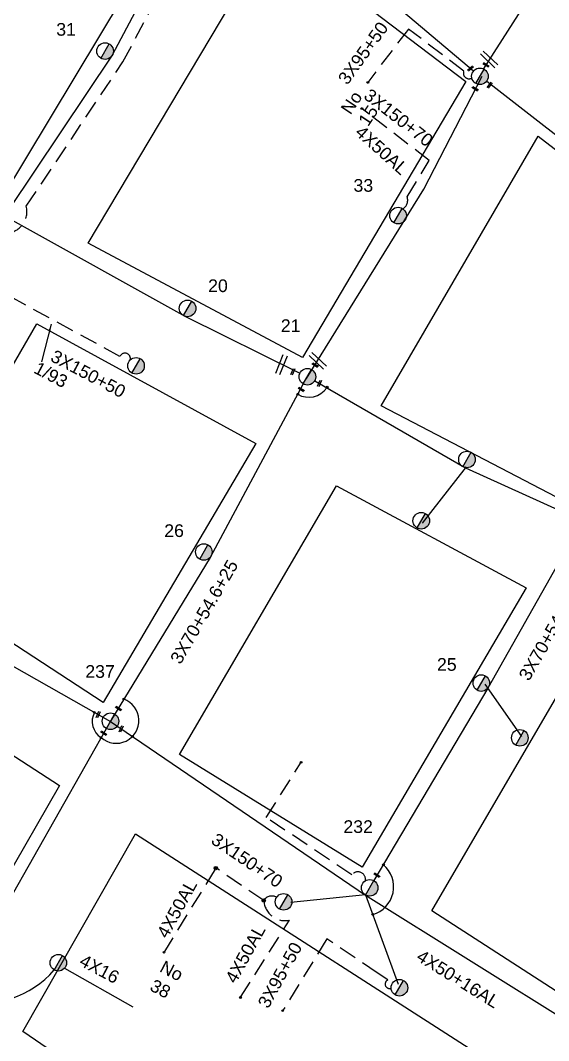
# Model space of a CAD drawing. Header units: millimetres. Extents: x 1421 to 13344, y 800 to 1949.
# Drawn here: x 11114 to 11189, y 1184.3 to 1329.3 of the extents above; entities that cross this region are included whole.
import ezdxf

# ---------------------------------------------------------------- set-up
doc = ezdxf.new("R2010")
doc.units = ezdxf.units.MM
doc.linetypes.add('DASHED', pattern=[19.05, 12.7, -6.35])
for name, color, linetype in [('Άγνωστα', 7, 'Continuous'), ('Γυμνά εναέρια ΧΤ και ΦΟΠ (3Φ)   4x50+16AL', 7, 'Continuous'), ('Εναέρια παροχή ΧΤ 4x16', 7, 'SYN_LINE'), ('Επιγραφές - Σχήματα', 7, 'Continuous'), ('Καλωδια ΧΤ  3X95+50', 7, 'Continuous'), ('Καλώδια ΧΤ   3x150+70AL', 7, 'DASHED'), ('Καλώδια ΧΤ   3x150AL+50CU', 7, 'DASHED'), ('Μηχανική τομή', 7, 'Continuous'), ('Στύλος ΦΜ', 7, 'Continuous'), ('Στύλος ΦΜ @ 1', 7, 'Continuous'), ('Συνδέσεις', 7, 'Continuous'), ('Συνεστραμμένα ΧΤ   3x70+54.6+25 AL', 7, 'SYN_LINE'), ('Τομή', 7, 'Continuous'), ('Υπόβαθρο ΔΕΗ', 7, 'Continuous'), ('Υπόγεια καλώδια Παροχών ΧΤ   4x50AL', 7, 'DASHED')]:
    doc.layers.add(name, color=color, linetype=linetype)
doc.styles.get("Standard").update_dxf_attribs({"font": 'ARIAL.TTF'})
doc.linetypes.add('SYN_LINE', pattern='A,0.5,-0.0001,["/\\/\\/\\/",Standard,S=0.1,R=0,X=0,Y=-0.05],-0.25', length=0.7501)
doc.dimstyles.new('ISO-25', dxfattribs={"dimtxt": 2.5, "dimasz": 2.5, "dimexe": 1.25, "dimexo": 0.625, "dimtad": 1, "dimtxsty": 'Standard', "dimcen": 2.5, "dimadec": 0, "dimazin": 0, "dimtfac": 1, "dimtmove": 0, "dimatfit": 3, "dimfxl": 1, "dimarcsym": 0})

# ---------------------------------------------------------------- blocks, each defined once
blk = doc.blocks.new('ΥΠΑΡΧΩΝ ΤΣΙΜΕΝΤΕΝΙΟΣ ΣΤΥΛΟΣ')
at = {"layer": 'Στύλος ΦΜ'}
blk.add_hatch(color=7, dxfattribs=at).paths.add_polyline_path([(-1.29, -2.28, 0.574793), (2.62, 0, 0.268822), (1.3, 2.27)])
at = {"layer": 'Στύλος ΦΜ', "color": 7}
blk.add_line((-1.29, -2.28), (1.3, 2.27), dxfattribs=at)
blk.add_circle((0, 0), 2.62, dxfattribs=at)
at = {"layer": 'Στύλος ΦΜ', "flags": 4}
for tag, p in [('ΑΡΙΘΜΟΣ', (-4.68, 8.05)), ('ΤΥΠΟΣ', (-4.91, 3.03))]:
    blk.add_attdef(tag, p, '', height=4, dxfattribs=at)
blk = doc.blocks.new('ΤΟΜΗ')
at = {"layer": 'Τομή', "ltscale": 40}
for p, q in [((-5.68, 0), (5.68, 0)), ((5.68, -2.33), (-5.68, -2.33))]:
    blk.add_line(p, q, dxfattribs=at)
blk = doc.blocks.new('ΜΗΧΑΝΙΚΗ ΤΟΜΗ')
at = {"layer": 'Μηχανική τομή', "ltscale": 40}
for p, q in [((-1.89, 0.78), (1.89, 0.78)), ((1.89, 0), (-1.89, 0))]:
    blk.add_line(p, q, dxfattribs=at)
blk = doc.blocks.new('_ΣΥΝΔΕΣΗ')
at = {"layer": 'Συνδέσεις', "linetype": 'SYN_LINE', "ltscale": 40}
blk.add_hatch(color=256, dxfattribs=at).paths.add_polyline_path([(0.5, -0.01, 1), (-0.5, -0.01, 1)])
at = {"layer": 'Συνδέσεις'}
blk.add_circle((0, -0.01), 0.5, dxfattribs=at)

msp = doc.modelspace()

# ---------------------------------------------------------------- linework, layer by layer
at = {"color": 85, "linetype": 'DASHED', "ltscale": 0.2}
msp.add_lwpolyline([(11169.07883, 1328.09449), (11163.31462, 1320.51733)], dxfattribs=at)
at = {"layer": 'Άγνωστα', "color": 5, "linetype": 'SYN_LINE', "ltscale": 20}
msp.add_lwpolyline([(11177.30587, 1265.89987), (11171.02696, 1257.89262)], dxfattribs=at)
at = {"layer": 'Άγνωστα', "color": 6}
msp.add_lwpolyline([(11185.2158, 1227.5608), (11179.98657, 1234.98705)], dxfattribs=at)
at = {"layer": 'Άγνωστα', "color": 6, "linetype": 'DASHED', "ltscale": 0.2}
msp.add_lwpolyline([(11162.97676, 1207.06583, 0.774691591), (11161.04076, 1207.90914), (11161.04076, 1207.90914), (11161.04076, 1207.90914), (11148.89647, 1216.03683), (11153.83518, 1223.89219)], format="xyb", dxfattribs=at)
at = {"layer": 'Γυμνά εναέρια ΧΤ και ΦΟΠ (3Φ)   4x50+16AL', "color": 5, "linetype": 'Continuous', "ltscale": 0.2}
msp.add_lwpolyline([(11085.39096, 1255.35992), (11109.22366, 1239.65835), (11126.75845, 1229.70078), (11162.99978, 1205.03029), (11193.02567, 1186.25746)], dxfattribs=at)
at = {"layer": 'Εναέρια παροχή ΧΤ 4x16', "color": 5, "linetype": 'SYN_LINE', "ltscale": 8}
msp.add_lwpolyline([(11120.23832, 1194.61535), (11129.91909, 1189.14194)], dxfattribs=at)
at = {"layer": 'Καλωδια ΧΤ  3X95+50', "color": 6, "linetype": 'DASHED', "ltscale": 0.2}
msp.add_lwpolyline([(11166.62716, 1191.77925, -0.98030349), (11166.1704, 1192.95922), (11166.1704, 1192.95922), (11164.6686, 1193.96843), (11157.51455, 1198.79627), (11151.1996, 1188.55539)], format="xyb", dxfattribs=at)
at = {"layer": 'Καλώδια ΧΤ   3x150+70AL', "color": 85, "linetype": 'DASHED', "ltscale": 0.2}
msp.add_lwpolyline([(11178.09129, 1321.13809, -0.702608045), (11176.9385, 1322.11536), (11169.07883, 1328.09449)], format="xyb", dxfattribs=at)
at = {"layer": 'Καλώδια ΧΤ   3x150+70AL', "color": 6, "linetype": 'DASHED', "ltscale": 0.2}
msp.add_lwpolyline([(11150.37239, 1204.70026, 0.405886204), (11148.54046, 1204.25351), (11141.7424, 1208.8821), (11141.73276, 1208.86643)], format="xyb", dxfattribs=at)
at = {"layer": 'Καλώδια ΧΤ   3x150AL+50CU', "color": 6, "linetype": 'DASHED', "ltscale": 0.2}
msp.add_lwpolyline([(11129.57697, 1281.07721, 0.912553464), (11128.11347, 1281.57307), (11108.23996, 1292.39046), (11111.85997, 1299.10398, 0.491389338), (11114.80062, 1302.90547), (11128.54338, 1323.43592), (11140.92718, 1346.82505, -0.557799863), (11138.73244, 1351.19503), (11107.96558, 1373.23132)], format="xyb", dxfattribs=at)
at = {"layer": 'Συνεστραμμένα ΧΤ   3x70+54.6+25 AL', "color": 151, "linetype": 'SYN_LINE', "ltscale": 20}
msp.add_lwpolyline([(11127.02761, 1428.77475), (11172.1515, 1401.00686), (11212.42073, 1375.60175), (11198.07079, 1351.16651), (11179.69235, 1322.41562)], dxfattribs=at)
at = {"layer": 'Συνεστραμμένα ΧΤ   3x70+54.6+25 AL', "color": 62, "linetype": 'SYN_LINE', "ltscale": 20}
for points in [[(11171.5682, 1399.98368), (11157.3482, 1375.01599), (11141.20543, 1351.17335), (11127.02356, 1324.3882), (11112.35085, 1302.46851)], [(11141.55004, 1349.58385), (11161.76926, 1336.15672), (11178.3451, 1322.1384)]]:
    msp.add_lwpolyline(points, dxfattribs=at)
at = {"layer": 'Συνεστραμμένα ΧΤ   3x70+54.6+25 AL', "color": 85, "ltscale": 20}
for points in [[(11154.6163, 1278.42516), (11171.2652, 1305.34499), (11179.54268, 1321.40026)], [(11180.20138, 1320.69134), (11214.69154, 1293.86638), (11232.83956, 1281.55483), (11242.2999, 1272.75454)]]:
    msp.add_lwpolyline(points, dxfattribs=at)
at = {"layer": 'Συνεστραμμένα ΧΤ   3x70+54.6+25 AL', "color": 27, "linetype": 'SYN_LINE', "ltscale": 20}
msp.add_lwpolyline([(11112.82095, 1300.9244), (11137.42062, 1287.26047), (11153.67988, 1279.20786)], dxfattribs=at)
at = {"layer": 'Συνεστραμμένα ΧΤ   3x70+54.6+25 AL', "color": 6, "linetype": 'SYN_LINE', "ltscale": 20}
msp.add_lwpolyline([(11214.10824, 1292.8432), (11194.38766, 1259.24072), (11180.3743, 1234.43641), (11164.16637, 1207.07665)], dxfattribs=at)
at = {"layer": 'Συνεστραμμένα ΧΤ   3x70+54.6+25 AL', "color": 5, "linetype": 'SYN_LINE', "ltscale": 20}
for points in [[(11154.15426, 1277.66068), (11140.91124, 1253.00251), (11126.77191, 1229.72449), (11104.83486, 1191.09447)], [(11155.77033, 1278.12314), (11177.19668, 1265.76062), (11193.80436, 1258.21754), (11225.62574, 1241.15119)]]:
    msp.add_lwpolyline(points, dxfattribs=at)
at = {"layer": 'Συνεστραμμένα ΧΤ   3x70+54.6+25 AL', "color": 6, "linetype": 'SYN_LINE', "ltscale": 8}
msp.add_lwpolyline([(11162.98301, 1205.0417), (11152.38548, 1203.96241)], dxfattribs=at)
at = {"layer": 'Συνεστραμμένα ΧΤ   3x70+54.6+25 AL', "color": 6, "linetype": 'SYN_LINE', "ltscale": 15}
msp.add_lwpolyline([(11162.98301, 1205.0417), (11167.6449, 1192.35915)], dxfattribs=at)
at = {"layer": 'Συνεστραμμένα ΧΤ   3x70+54.6+25 AL', "color": 5, "linetype": 'SYN_LINE', "ltscale": 15}
msp.add_arc((11108.61906, 1203.07746), 13.3771, 256.1947578, 319.4198115, dxfattribs=at)
at = {"layer": 'Υπόβαθρο ΔΕΗ'}
for points in [[(11079.18761, 1321.29144), (11108.58742, 1371.74558), (11138.95065, 1349.99837), (11111.31991, 1304.04267), (11079.18761, 1321.29144)], [(11123.58448, 1297.6656), (11149.72225, 1341.58371), (11177.26302, 1320.63249), (11154.05595, 1281.4204), (11123.58448, 1297.6656)], [(11165.22602, 1274.55701), (11187.53463, 1312.86396), (11212.53763, 1293.58015), (11192.37531, 1260.36858), (11165.22602, 1274.55701)], [(11096.29041, 1251.62599), (11116.30788, 1286.21794), (11147.41504, 1269.21142), (11125.70572, 1232.39106), (11096.29041, 1251.62599)], [(11136.55472, 1224.98174), (11158.85675, 1263.18675), (11185.81788, 1248.68687), (11162.53519, 1208.9802), (11136.55472, 1224.98174)], [(11172.41948, 1202.77219), (11195.78927, 1242.91927), (11218.29869, 1230.76431), (11193.80829, 1188.93079), (11172.41948, 1202.77219)], [(11072.76103, 1212.6203), (11089.14175, 1240.31984), (11119.51697, 1220.60649), (11103.28532, 1192.35417), (11072.76103, 1212.6203)], [(11114.29407, 1185.62737), (11130.32309, 1213.71336), (11187.39008, 1177.04613), (11173.4607, 1151.01157), (11165.83292, 1150.32844), (11114.29407, 1185.62737)]]:
    msp.add_lwpolyline(points, dxfattribs=at)
for centre, radius, start, end in [((11154.93831, 1278.88798), 3.11684, 239.7380183, 325.4768394), ((11127.57898, 1229.81469), 3.22025, 228.6317688, 70.2423332), ((11126.85139, 1229.68589), 2.68282, 151.1124655, 238.5254657), ((11162.89109, 1206.18359), 4.09253, 285.8708441, 50.3316695)]:
    msp.add_arc(centre, radius, start, end, dxfattribs=at)
at = {"layer": 'Υπόγεια καλώδια Παροχών ΧΤ   4x50AL', "color": 85, "ltscale": 0.2}
msp.add_lwpolyline([(11168.11728, 1302.46216, 0.407667867), (11168.8991, 1304.24415), (11172.03933, 1309.41073), (11162.47325, 1316.78692)], format="xyb", dxfattribs=at)
at = {"layer": 'Υπόγεια καλώδια Παροχών ΧΤ   4x50AL', "color": 6, "ltscale": 0.2}
msp.add_lwpolyline([(11141.62638, 1208.69365), (11134.4322, 1197.0083)], dxfattribs=at)
msp.add_lwpolyline([(11145.2197, 1190.49198), (11152.1999, 1201.45611), (11152.1999, 1201.45611), (11152.1999, 1201.45611), (11152.1999, 1201.45611, -0.461711588), (11148.54046, 1204.25351)], format="xyb", dxfattribs=at)

# ---------------------------------------------------------------- block references
at = {"layer": 'Μηχανική τομή'}
for p, xscale, yscale, zscale, rotation in [((11177.97479, 1322.416), 0.249999999999919, 0.249999999999919, 0.249999999999919, 41.73814602004245), ((11180.06523, 1322.92079), 0.25, 0.25, 0.25, 327.7252172787099), ((11178.51496, 1319.52167), 0.25, 0.25, 0.25, 327.7252172787099), ((11180.692, 1320.06415), 0.2499999999999191, 0.2499999999999191, 0.2499999999999191, 52.21542005098604), ((11155.78846, 1280.25858), 0.25, 0.25, 0.25, 327.7252172787099), ((11152.75576, 1279.34713), 0.249999999999919, 0.249999999999919, 0.249999999999919, 68.45138536945211), ((11156.54422, 1277.69632), 0.249999999999919, 0.249999999999919, 0.249999999999919, 68.45138536945211), ((11153.80104, 1276.79254), 0.25, 0.25, 0.25, 327.7252172787099), ((11125.10571, 1230.63932), 0.249999999999919, 0.249999999999919, 0.249999999999919, 68.45138536945211), ((11127.85322, 1231.45203), 0.25, 0.25, 0.25, 327.7252172787099), ((11125.76286, 1227.94761), 0.25, 0.25, 0.25, 327.7252172787099), ((11128.37319, 1228.60158), 0.249999999999919, 0.249999999999919, 0.249999999999919, 68.45138536945211), ((11164.55502, 1207.77449), 0.249999999999919, 0.249999999999919, 0.249999999999919, 326.3216353276003)]:
    msp.add_blockref('ΜΗΧΑΝΙΚΗ ΤΟΜΗ', p, dxfattribs=dict(at, xscale=xscale, yscale=yscale, zscale=zscale, rotation=rotation))
at = {"layer": 'Στύλος ΦΜ @ 1', "ltscale": 40}
ref = msp.add_blockref('ΥΠΑΡΧΩΝ ΤΣΙΜΕΝΤΕΝΙΟΣ ΣΤΥΛΟΣ', (11125.99272, 1324.95787), dxfattribs=dict(at, xscale=0.4499999999998181, yscale=0.4499999999998181, zscale=0.4499999999998181))
ref.add_attrib('ΤΥΠΟΣ', '31', (11119.06192, 1327.15044), dxfattribs={"layer": 'Στύλος ΦΜ', "height": 1.8, "flags": 4})
at = {"layer": 'Στύλος ΦΜ @ 1', "ltscale": 40, "xscale": 0.4499999999998181, "yscale": 0.4499999999998181, "zscale": 0.4499999999998181}
for p in [(11179.24439, 1321.37786), (11130.39477, 1280.22966), (11177.40126, 1266.92049), (11170.91392, 1258.21883), (11184.91348, 1227.36434), (11151.35897, 1204.05699), (11119.35996, 1195.39997), (11167.8029, 1191.84837)]:
    msp.add_blockref('ΥΠΑΡΧΩΝ ΤΣΙΜΕΝΤΕΝΙΟΣ ΣΤΥΛΟΣ', p, dxfattribs=at)
at = {"layer": 'Στύλος ΦΜ @ 1', "ltscale": 40}
ref = msp.add_blockref('ΥΠΑΡΧΩΝ ΤΣΙΜΕΝΤΕΝΙΟΣ ΣΤΥΛΟΣ', (11167.61581, 1301.58778), dxfattribs=dict(at, xscale=0.4499999999998181, yscale=0.4499999999998181, zscale=0.4499999999998181))
ref.add_attrib('ΤΥΠΟΣ', '33', (11161.28215, 1304.97339), dxfattribs={"layer": 'Στύλος ΦΜ', "height": 1.8, "flags": 4})
ref = msp.add_blockref('ΥΠΑΡΧΩΝ ΤΣΙΜΕΝΤΕΝΙΟΣ ΣΤΥΛΟΣ', (11137.72461, 1288.39833), dxfattribs=dict(at, xscale=0.4499999999998181, yscale=0.4499999999998181, zscale=0.4499999999998181))
ref.add_attrib('ΤΥΠΟΣ', '20', (11140.63245, 1290.71597), dxfattribs={"layer": 'Στύλος ΦΜ', "height": 1.8, "flags": 4})
ref = msp.add_blockref('ΥΠΑΡΧΩΝ ΤΣΙΜΕΝΤΕΝΙΟΣ ΣΤΥΛΟΣ', (11154.7353, 1278.68515), dxfattribs=dict(at, xscale=0.4499999999998181, yscale=0.4499999999998181, zscale=0.4499999999998181))
ref.add_attrib('ΤΥΠΟΣ', '21', (11150.95935, 1285.04233), dxfattribs={"layer": 'Στύλος ΦΜ', "height": 1.8, "flags": 4})
ref = msp.add_blockref('ΥΠΑΡΧΩΝ ΤΣΙΜΕΝΤΕΝΙΟΣ ΣΤΥΛΟΣ', (11140.02598, 1253.77934), dxfattribs=dict(at, xscale=0.4499999999998181, yscale=0.4499999999998181, zscale=0.4499999999998181))
ref.add_attrib('ΤΥΠΟΣ', '26', (11134.40009, 1255.9095), dxfattribs={"layer": 'Στύλος ΦΜ', "height": 1.8, "flags": 4})
ref = msp.add_blockref('ΥΠΑΡΧΩΝ ΤΣΙΜΕΝΤΕΝΙΟΣ ΣΤΥΛΟΣ', (11179.43993, 1235.15341), dxfattribs=dict(at, xscale=0.4499999999998181, yscale=0.4499999999998181, zscale=0.4499999999998181))
ref.add_attrib('ΤΥΠΟΣ', '25', (11173.13792, 1236.89532), dxfattribs={"layer": 'Στύλος ΦΜ', "height": 1.8, "flags": 4})
ref = msp.add_blockref('ΥΠΑΡΧΩΝ ΤΣΙΜΕΝΤΕΝΙΟΣ ΣΤΥΛΟΣ', (11126.76965, 1229.72578), dxfattribs=dict(at, xscale=0.4499999999998181, yscale=0.4499999999998181, zscale=0.4499999999998181))
ref.add_attrib('ΤΥΠΟΣ', '237', (11123.18716, 1235.89605), dxfattribs={"layer": 'Στύλος ΦΜ', "height": 1.8, "flags": 4})
ref = msp.add_blockref('ΥΠΑΡΧΩΝ ΤΣΙΜΕΝΤΕΝΙΟΣ ΣΤΥΛΟΣ', (11163.58081, 1206.05476), dxfattribs=dict(at, xscale=0.4499999999998181, yscale=0.4499999999998181, zscale=0.4499999999998181))
ref.add_attrib('ΤΥΠΟΣ', '232', (11159.84259, 1213.85018), dxfattribs={"layer": 'Στύλος ΦΜ', "height": 1.8, "flags": 4})
at = {"layer": 'Συνδέσεις'}
for p, xscale, yscale, zscale in [((11163.31462, 1320.51733), 0.25, 0.25, 0.25), ((11162.46381, 1316.7942), 0.25, 0.25, 0.25), ((11157.54219, 1277.19973), 0.25, 0.25, 0.25), ((11153.36757, 1276.19587), 0.25, 0.25, 0.25), ((11128.6594, 1232.88317), 0.25, 0.25, 0.25), ((11124.47029, 1230.97117), 0.25, 0.25, 0.25), ((11125.42277, 1227.38203), 0.25, 0.25, 0.25), ((11129.89855, 1227.56556), 0.25, 0.25, 0.25), ((11153.83518, 1223.89219), 0.25, 0.25, 0.25), ((11165.54553, 1209.33581), 0.25, 0.25, 0.25), ((11141.73276, 1208.86643), 0.4777242751394019, 0.4777242751394019, 0.4777242751394019), ((11148.54046, 1204.25351), 0.4777242751394019, 0.4777242751394019, 0.4777242751394019), ((11164.01504, 1202.27133), 0.25, 0.25, 0.25), ((11134.37052, 1196.90292), 0.25, 0.25, 0.25), ((11145.22874, 1190.47103), 0.25, 0.25, 0.25), ((11151.22687, 1188.5996), 0.25, 0.25, 0.25)]:
    msp.add_blockref('_ΣΥΝΔΕΣΗ', p, dxfattribs=dict(at, xscale=xscale, yscale=yscale, zscale=zscale))
at = {"layer": 'Τομή', "xscale": 0.2499999999998873, "yscale": 0.2499999999998873, "zscale": 0.2499999999998873}
for p, rotation in [((11180.74807, 1323.99314), 316.3818135418195), ((11151.32124, 1280.28851), 248.1909067709115), ((11156.40877, 1281.16523), 316.3818135418195)]:
    msp.add_blockref('ΤΟΜΗ', p, dxfattribs=dict(at, rotation=rotation))

# ---------------------------------------------------------------- texts
at = {"layer": 'Άγνωστα', "color": 7, "char_height": 1.8, "attachment_point": 1}
for s, insert, rotation in [('3X95+50', (11158.95294, 1321.09202), 54.2942442), ('3X150+70', (11163.69831, 1319.76983), 321.9482544), ('3X150+50', (11118.93568, 1282.60044), 332.0897021), ('1/93', (11116.56848, 1280.91066), 332.0897021), ('3X70+54.6+25', (11135.14686, 1238.59932), 59.8533125), ('3X70+54.6+25', (11184.64897, 1236.23036), 59.8533125), ('3X150+70', (11141.91991, 1213.96644), 325.5739989), ('3X95+50', (11147.59805, 1189.6544), 61.1283995)]:
    msp.add_mtext_dynamic_manual_height_columns(s, width=1.8, gutter_width=12.5, heights=[0.04535], dxfattribs=dict(at, insert=insert, rotation=rotation))
at = {"layer": 'Άγνωστα', "color": 7}
note = msp.add_mtext_dynamic_manual_height_columns('No ', width=1.8, gutter_width=1.31338, heights=[0.04535, 0], dxfattribs=dict(at, insert=(11157.62467, 1314.21587), char_height=1.8, attachment_point=1, rotation=56.2725471))
for column, words in zip(note.columns.linked_columns, ['15']):
    column.text = words
note = msp.add_mtext_dynamic_manual_height_columns('Nο ', width=1.8, gutter_width=1.98445, heights=[0.04535, 0], dxfattribs=dict(at, insert=(11131.11389, 1197.58428), char_height=1.8, attachment_point=1, rotation=332.0897021))
for column, words in zip(note.columns.linked_columns, ['38']):
    column.text = words
at = {"layer": 'Γυμνά εναέρια ΧΤ και ΦΟΠ (3Φ)   4x50+16AL', "color": 7, "insert": (11171.02602, 1197.37264), "char_height": 1.8, "attachment_point": 1, "rotation": 328.042606}
msp.add_mtext_dynamic_manual_height_columns('4X50+16AL', width=1.8, gutter_width=12.5, heights=[0.04535], dxfattribs=at)
at = {"layer": 'Εναέρια παροχή ΧΤ 4x16', "color": 7, "insert": (11123.03458, 1196.70208), "char_height": 1.8, "attachment_point": 1, "rotation": 332.0897021}
msp.add_mtext_dynamic_manual_height_columns('4X16', width=1.8, gutter_width=12.5, heights=[0.04535], dxfattribs=at)
at = {"layer": 'Υπόγεια καλώδια Παροχών ΧΤ   4x50AL', "color": 7, "char_height": 1.8, "attachment_point": 1}
for insert, rotation in [((11162.58149, 1314.54993), 317.9874261), ((11133.24891, 1199.60099), 61.1283995), ((11142.96615, 1193.18341), 61.1283995)]:
    msp.add_mtext_dynamic_manual_height_columns('4X50AL', width=1.8, gutter_width=12.5, heights=[0.04535], dxfattribs=dict(at, insert=insert, rotation=rotation))

# ---------------------------------------------------------------- leaders
at = {"layer": 'Επιγραφές - Σχήματα', "ltscale": 40}
msp.add_leader([(11118.34806, 1286.13309), (11116.9851, 1280.77866)], dimstyle='ISO-25', override={"dimasz": 1, "dimtad": 0}, dxfattribs=at)

doc.saveas('drawing.dxf')
